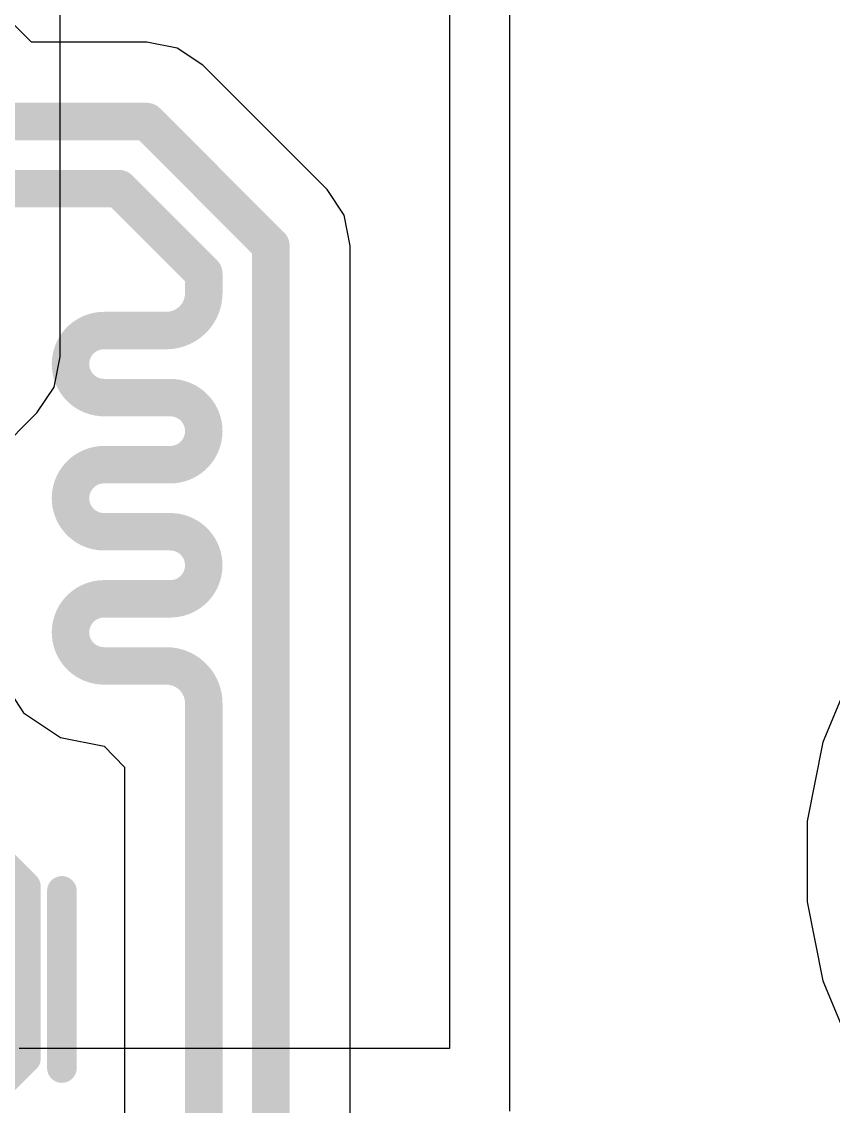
# Model space of a CAD drawing. Header units: inches. Extents: x 0 to 5271, y 0 to 5417.
# Drawn here: x 77.171 to 80.654, y 99.915 to 104.568 of the extents above; entities that cross this region are included whole.
import ezdxf

# ---------------------------------------------------------------- set-up
doc = ezdxf.new("R2010")
doc.units = ezdxf.units.IN
for name, color, linetype in [('Bottom Layer', 5, 'Continuous'), ('Bottom Overlay', 54, 'Continuous'), ('Bottom Paste', 16, 'Continuous'), ('Bottom Solder', 6, 'Continuous'), ('L3_SIG1', 76, 'Continuous'), ('L4_PWR', 90, 'Continuous'), ('L5_GND2', 156, 'Continuous'), ('L6_SIG2', 130, 'Continuous'), ('L7_GND3', 216, 'Continuous'), ('Top Layer', 1, 'Continuous')]:
    doc.layers.add(name, color=color, linetype=linetype)

# ---------------------------------------------------------------- blocks, each defined once
blk = doc.blocks.new('DFN1006_2L__B__D____________B_103')
at = {"layer": 'Bottom Layer'}
for points in [[(-0.525, 0.35), (-0.125, 0.35), (-0.125, -0.35), (-0.525, -0.35)], [(0.125, 0.35), (0.525, 0.35), (0.525, -0.35), (0.125, -0.35)]]:
    blk.add_hatch(color=5, dxfattribs=at).paths.add_polyline_path(points)
at = {"layer": 'Bottom Paste'}
for points in [[(-0.525, 0.35), (-0.125, 0.35), (-0.125, -0.35), (-0.525, -0.35)], [(0.125, 0.35), (0.525, 0.35), (0.525, -0.35), (0.125, -0.35)]]:
    blk.add_hatch(color=16, dxfattribs=at).paths.add_polyline_path(points)
at = {"layer": 'Bottom Solder'}
for points in [[(-0.5758, 0.4008), (-0.0742, 0.4008), (-0.0742, -0.4008), (-0.5758, -0.4008)], [(0.0742, 0.4008), (0.5758, 0.4008), (0.5758, -0.4008), (0.0742, -0.4008)]]:
    blk.add_hatch(color=6, dxfattribs=at).paths.add_polyline_path(points)
at = {"layer": 'Bottom Overlay'}
for points in [[(-0.5283, 0.4691, 0.127, 0.127, 0), (-0.6283, 0.3691, 0.127, 0.127, 0)], [(-0.254, 0.4691, 0.127, 0.127, 0), (-0.5283, 0.4691, 0.127, 0.127, 0)], [(0.5283, 0.4691, 0.127, 0.127, 0), (0.254, 0.4691, 0.127, 0.127, 0)], [(0.6283, 0.3691, 0.127, 0.127, 0), (0.5283, 0.4691, 0.127, 0.127, 0)], [(-0.783, 0.41, 0.127, 0.127, 0), (-0.783, -0.3501, 0.127, 0.127, 0)], [(0.7829, 0.41, 0.127, 0.127, 0), (0.7829, -0.3501, 0.127, 0.127, 0)], [(-0.6283, 0.3691, 0.127, 0.127, 0), (-0.6283, -0.3692, 0.127, 0.127, 0)], [(0.6283, 0.3691, 0.127, 0.127, 0), (0.6283, -0.3692, 0.127, 0.127, 0)], [(-0.5283, -0.4692, 0.127, 0.127, 0), (-0.6283, -0.3692, 0.127, 0.127, 0)], [(0.6283, -0.3692, 0.127, 0.127, 0), (0.5283, -0.4692, 0.127, 0.127, 0)], [(-0.4983, -0.4692, 0.127, 0.127, 0), (-0.5283, -0.4692, 0.127, 0.127, 0)], [(-0.254, -0.4692, 0.127, 0.127, 0), (-0.4983, -0.4692, 0.127, 0.127, 0)], [(0.4983, -0.4692, 0.127, 0.127, 0), (0.254, -0.4692, 0.127, 0.127, 0)], [(0.5283, -0.4692, 0.127, 0.127, 0), (0.4983, -0.4692, 0.127, 0.127, 0)]]:
    blk.add_lwpolyline(points, format="xyseb", dxfattribs=at)
for points in [[(-0.5601, 0.4691, 0.0635, 0.0635, 1), (-0.4966, 0.4691, 0.0635, 0.0635, 1)], [(-0.5601, 0.4691, 0.0635, 0.0635, 1), (-0.4966, 0.4691, 0.0635, 0.0635, 1)], [(-0.2857, 0.4691, 0.0635, 0.0635, 1), (-0.2223, 0.4691, 0.0635, 0.0635, 1)], [(0.2223, 0.4691, 0.0635, 0.0635, 1), (0.2857, 0.4691, 0.0635, 0.0635, 1)], [(0.4966, 0.4691, 0.0635, 0.0635, 1), (0.5601, 0.4691, 0.0635, 0.0635, 1)], [(0.4966, 0.4691, 0.0635, 0.0635, 1), (0.5601, 0.4691, 0.0635, 0.0635, 1)], [(-0.8147, 0.41, 0.0635, 0.0635, 1), (-0.7512, 0.41, 0.0635, 0.0635, 1)], [(0.7512, 0.41, 0.0635, 0.0635, 1), (0.8147, 0.41, 0.0635, 0.0635, 1)], [(-0.6601, 0.3691, 0.0635, 0.0635, 1), (-0.5966, 0.3691, 0.0635, 0.0635, 1)], [(-0.6601, 0.3691, 0.0635, 0.0635, 1), (-0.5966, 0.3691, 0.0635, 0.0635, 1)], [(0.5966, 0.3691, 0.0635, 0.0635, 1), (0.6601, 0.3691, 0.0635, 0.0635, 1)], [(0.5966, 0.3691, 0.0635, 0.0635, 1), (0.6601, 0.3691, 0.0635, 0.0635, 1)], [(-0.8147, -0.3501, 0.0635, 0.0635, 1), (-0.7512, -0.3501, 0.0635, 0.0635, 1)], [(-0.6601, -0.3692, 0.0635, 0.0635, 1), (-0.5966, -0.3692, 0.0635, 0.0635, 1)], [(-0.6601, -0.3692, 0.0635, 0.0635, 1), (-0.5966, -0.3692, 0.0635, 0.0635, 1)], [(0.5966, -0.3692, 0.0635, 0.0635, 1), (0.6601, -0.3692, 0.0635, 0.0635, 1)], [(0.5966, -0.3692, 0.0635, 0.0635, 1), (0.6601, -0.3692, 0.0635, 0.0635, 1)], [(0.7512, -0.3501, 0.0635, 0.0635, 1), (0.8147, -0.3501, 0.0635, 0.0635, 1)], [(-0.5601, -0.4692, 0.0635, 0.0635, 1), (-0.4966, -0.4692, 0.0635, 0.0635, 1)], [(-0.5601, -0.4692, 0.0635, 0.0635, 1), (-0.4966, -0.4692, 0.0635, 0.0635, 1)], [(-0.5301, -0.4692, 0.0635, 0.0635, 1), (-0.4666, -0.4692, 0.0635, 0.0635, 1)], [(-0.5301, -0.4692, 0.0635, 0.0635, 1), (-0.4666, -0.4692, 0.0635, 0.0635, 1)], [(-0.2857, -0.4692, 0.0635, 0.0635, 1), (-0.2223, -0.4692, 0.0635, 0.0635, 1)], [(0.2223, -0.4692, 0.0635, 0.0635, 1), (0.2857, -0.4692, 0.0635, 0.0635, 1)], [(0.4666, -0.4692, 0.0635, 0.0635, 1), (0.5301, -0.4692, 0.0635, 0.0635, 1)], [(0.4666, -0.4692, 0.0635, 0.0635, 1), (0.5301, -0.4692, 0.0635, 0.0635, 1)], [(0.4966, -0.4692, 0.0635, 0.0635, 1), (0.5601, -0.4692, 0.0635, 0.0635, 1)], [(0.4966, -0.4692, 0.0635, 0.0635, 1), (0.5601, -0.4692, 0.0635, 0.0635, 1)]]:
    blk.add_lwpolyline(points, format="xyseb", close=True, dxfattribs=at)

msp = doc.modelspace()

# ---------------------------------------------------------------- linework, layer by layer
at = {"layer": 'Bottom Layer'}
for p, q in [((77.2132, 104.4809), (76.9508, 104.7433)), ((77.7076, 104.4809), (77.2132, 104.4809)), ((77.8381, 104.455), (77.7076, 104.4809)), ((77.7076, 104.4809), (77.7076, 104.4809)), ((77.9487, 104.3811), (77.8381, 104.455)), ((78.4814, 103.8483), (77.9487, 104.3811)), ((78.4815, 103.8483), (78.4814, 103.8483)), ((78.5554, 103.7377), (78.4815, 103.8483)), ((78.5813, 103.6072), (78.5554, 103.7377)), ((78.5813, 99.7643), (78.5813, 103.6072)), ((80.7416, 101.7958), (80.6094, 101.4766)), ((77.074, 101.7616), (77.1797, 101.6034)), ((77.1797, 101.6034), (77.3379, 101.4977)), ((77.3379, 101.4977), (77.5245, 101.4606)), ((77.5245, 101.4606), (77.6117, 101.3697)), ((80.6094, 101.4766), (80.542, 101.1378)), ((77.6117, 101.3697), (77.6117, 99.4931)), ((80.542, 101.1378), (80.542, 100.7923)), ((80.542, 100.7923), (80.6094, 100.4534)), ((80.6094, 100.4534), (80.7416, 100.1342))]:
    msp.add_line(p, q, dxfattribs=at)
for points in [[(77.0719, 104.14, 0.1608, 0.1608, 0), (77.7076, 104.14, 0.1608, 0.1608, 0)], [(77.7076, 104.14, 0.1608, 0.1608, 0), (78.2404, 103.6072, 0.1608, 0.1608, 0)], [(76.9527, 103.8522, 0.1608, 0.1608, 0), (77.5884, 103.8522, 0.1608, 0.1608, 0)], [(77.5884, 103.8522, 0.1608, 0.1608, 0), (77.7572, 103.6834, 0.1608, 0.1608, 0)], [(77.7572, 103.6834, 0.1608, 0.1608, 0), (77.9526, 103.488, 0.1608, 0.1608, 0)], [(78.2404, 98.6663, 0.1608, 0.1608, 0), (78.2404, 103.6072, 0.1608, 0.1608, 0)], [(77.9526, 103.404, 0.1608, 0.1608, 0), (77.9526, 103.488, 0.1608, 0.1608, 0)], [(77.9526, 103.404, 0.1608, 0.1608, -0.414214), (77.7918, 103.2432, 0.1608, 0.1608, 0)], [(77.3807, 103.0994, 0.1608, 0.1608, -0.414214), (77.5245, 103.2432, 0.1608, 0.1608, 0)], [(77.5245, 103.2432, 0.1608, 0.1608, 0), (77.7918, 103.2432, 0.1608, 0.1608, 0)], [(77.3807, 103.0994, 0.1608, 0.1608, 0), (77.3807, 103.0994, 0.1608, 0.1608, 0)], [(77.5245, 102.9555, 0.1608, 0.1608, -0.414214), (77.3807, 103.0994, 0.1608, 0.1608, 0)], [(77.5245, 102.9555, 0.1608, 0.1608, 0), (77.8087, 102.9555, 0.1608, 0.1608, 0)], [(77.8087, 102.9555, 0.1608, 0.1608, -0.414214), (77.9526, 102.8116, 0.1608, 0.1608, 0)], [(77.9526, 102.8116, 0.1608, 0.1608, -0.414214), (77.8087, 102.6677, 0.1608, 0.1608, 0)], [(77.9526, 102.8116, 0.1608, 0.1608, 0), (77.9526, 102.8116, 0.1608, 0.1608, 0)], [(77.3807, 102.5238, 0.1608, 0.1608, -0.414214), (77.5245, 102.6677, 0.1608, 0.1608, 0)], [(77.5245, 102.6677, 0.1608, 0.1608, 0), (77.8087, 102.6677, 0.1608, 0.1608, 0)], [(77.3807, 102.5238, 0.1608, 0.1608, 0), (77.3807, 102.5238, 0.1608, 0.1608, 0)], [(77.5245, 102.3799, 0.1608, 0.1608, -0.414214), (77.3807, 102.5238, 0.1608, 0.1608, 0)], [(77.5245, 102.3799, 0.1608, 0.1608, 0), (77.8087, 102.3799, 0.1608, 0.1608, 0)], [(77.8087, 102.3799, 0.1608, 0.1608, -0.414214), (77.9526, 102.236, 0.1608, 0.1608, 0)], [(77.9526, 102.236, 0.1608, 0.1608, -0.414214), (77.8087, 102.0921, 0.1608, 0.1608, 0)], [(77.9526, 102.236, 0.1608, 0.1608, 0), (77.9526, 102.236, 0.1608, 0.1608, 0)], [(77.3807, 101.9482, 0.1608, 0.1608, -0.414214), (77.5245, 102.0921, 0.1608, 0.1608, 0)], [(77.5245, 102.0921, 0.1608, 0.1608, 0), (77.8087, 102.0921, 0.1608, 0.1608, 0)], [(77.3807, 101.9482, 0.1608, 0.1608, 0), (77.3807, 101.9482, 0.1608, 0.1608, 0)], [(77.5245, 101.8043, 0.1608, 0.1608, -0.414214), (77.3807, 101.9482, 0.1608, 0.1608, 0)], [(77.5245, 101.8043, 0.1608, 0.1608, 0), (77.7918, 101.8043, 0.1608, 0.1608, 0)], [(77.7918, 101.8043, 0.1608, 0.1608, -0.414214), (77.9526, 101.6436, 0.1608, 0.1608, 0)], [(77.9526, 101.3397, 0.1608, 0.1608, 0), (77.9526, 101.6436, 0.1608, 0.1608, 0)], [(77.9526, 98.5471, 0.1608, 0.1608, 0), (77.9526, 101.3397, 0.1608, 0.1608, 0)]]:
    msp.add_lwpolyline(points, format="xyseb", dxfattribs=at)
for points in [[(77.6674, 104.14, 0.0804, 0.0804, 1), (77.7478, 104.14, 0.0804, 0.0804, 1)], [(77.6674, 104.14, 0.0804, 0.0804, 1), (77.7478, 104.14, 0.0804, 0.0804, 1)], [(77.5482, 103.8522, 0.0804, 0.0804, 1), (77.6286, 103.8522, 0.0804, 0.0804, 1)], [(77.5482, 103.8522, 0.0804, 0.0804, 1), (77.6286, 103.8522, 0.0804, 0.0804, 1)], [(77.717, 103.6834, 0.0804, 0.0804, 1), (77.7974, 103.6834, 0.0804, 0.0804, 1)], [(77.717, 103.6834, 0.0804, 0.0804, 1), (77.7974, 103.6834, 0.0804, 0.0804, 1)], [(78.2002, 103.6072, 0.0804, 0.0804, 1), (78.2806, 103.6072, 0.0804, 0.0804, 1)], [(78.2002, 103.6072, 0.0804, 0.0804, 1), (78.2806, 103.6072, 0.0804, 0.0804, 1)], [(77.9124, 103.488, 0.0804, 0.0804, 1), (77.9928, 103.488, 0.0804, 0.0804, 1)], [(77.9124, 103.488, 0.0804, 0.0804, 1), (77.9928, 103.488, 0.0804, 0.0804, 1)], [(77.9124, 103.404, 0.0804, 0.0804, 1), (77.9928, 103.404, 0.0804, 0.0804, 1)], [(77.9124, 103.404, 0.0804, 0.0804, 1), (77.9928, 103.404, 0.0804, 0.0804, 1)], [(77.4843, 103.2432, 0.0804, 0.0804, 1), (77.5647, 103.2432, 0.0804, 0.0804, 1)], [(77.4843, 103.2432, 0.0804, 0.0804, 1), (77.5647, 103.2432, 0.0804, 0.0804, 1)], [(77.7516, 103.2432, 0.0804, 0.0804, 1), (77.832, 103.2432, 0.0804, 0.0804, 1)], [(77.7516, 103.2432, 0.0804, 0.0804, 1), (77.832, 103.2432, 0.0804, 0.0804, 1)], [(77.3405, 103.0994, 0.0804, 0.0804, 1), (77.4209, 103.0994, 0.0804, 0.0804, 1)], [(77.3405, 103.0994, 0.0804, 0.0804, 1), (77.4209, 103.0994, 0.0804, 0.0804, 1)], [(77.3405, 103.0994, 0.0804, 0.0804, 1), (77.4209, 103.0994, 0.0804, 0.0804, 1)], [(77.3405, 103.0994, 0.0804, 0.0804, 1), (77.4209, 103.0994, 0.0804, 0.0804, 1)], [(77.4843, 102.9555, 0.0804, 0.0804, 1), (77.5647, 102.9555, 0.0804, 0.0804, 1)], [(77.4843, 102.9555, 0.0804, 0.0804, 1), (77.5647, 102.9555, 0.0804, 0.0804, 1)], [(77.7685, 102.9555, 0.0804, 0.0804, 1), (77.8489, 102.9555, 0.0804, 0.0804, 1)], [(77.7685, 102.9555, 0.0804, 0.0804, 1), (77.8489, 102.9555, 0.0804, 0.0804, 1)], [(77.9124, 102.8116, 0.0804, 0.0804, 1), (77.9928, 102.8116, 0.0804, 0.0804, 1)], [(77.9124, 102.8116, 0.0804, 0.0804, 1), (77.9928, 102.8116, 0.0804, 0.0804, 1)], [(77.9124, 102.8116, 0.0804, 0.0804, 1), (77.9928, 102.8116, 0.0804, 0.0804, 1)], [(77.9124, 102.8116, 0.0804, 0.0804, 1), (77.9928, 102.8116, 0.0804, 0.0804, 1)], [(77.4843, 102.6677, 0.0804, 0.0804, 1), (77.5647, 102.6677, 0.0804, 0.0804, 1)], [(77.4843, 102.6677, 0.0804, 0.0804, 1), (77.5647, 102.6677, 0.0804, 0.0804, 1)], [(77.7685, 102.6677, 0.0804, 0.0804, 1), (77.8489, 102.6677, 0.0804, 0.0804, 1)], [(77.7685, 102.6677, 0.0804, 0.0804, 1), (77.8489, 102.6677, 0.0804, 0.0804, 1)], [(77.3405, 102.5238, 0.0804, 0.0804, 1), (77.4209, 102.5238, 0.0804, 0.0804, 1)], [(77.3405, 102.5238, 0.0804, 0.0804, 1), (77.4209, 102.5238, 0.0804, 0.0804, 1)], [(77.3405, 102.5238, 0.0804, 0.0804, 1), (77.4209, 102.5238, 0.0804, 0.0804, 1)], [(77.3405, 102.5238, 0.0804, 0.0804, 1), (77.4209, 102.5238, 0.0804, 0.0804, 1)], [(77.4843, 102.3799, 0.0804, 0.0804, 1), (77.5647, 102.3799, 0.0804, 0.0804, 1)], [(77.4843, 102.3799, 0.0804, 0.0804, 1), (77.5647, 102.3799, 0.0804, 0.0804, 1)], [(77.7685, 102.3799, 0.0804, 0.0804, 1), (77.8489, 102.3799, 0.0804, 0.0804, 1)], [(77.7685, 102.3799, 0.0804, 0.0804, 1), (77.8489, 102.3799, 0.0804, 0.0804, 1)], [(77.9124, 102.236, 0.0804, 0.0804, 1), (77.9928, 102.236, 0.0804, 0.0804, 1)], [(77.9124, 102.236, 0.0804, 0.0804, 1), (77.9928, 102.236, 0.0804, 0.0804, 1)], [(77.9124, 102.236, 0.0804, 0.0804, 1), (77.9928, 102.236, 0.0804, 0.0804, 1)], [(77.9124, 102.236, 0.0804, 0.0804, 1), (77.9928, 102.236, 0.0804, 0.0804, 1)], [(77.4843, 102.0921, 0.0804, 0.0804, 1), (77.5647, 102.0921, 0.0804, 0.0804, 1)], [(77.4843, 102.0921, 0.0804, 0.0804, 1), (77.5647, 102.0921, 0.0804, 0.0804, 1)], [(77.7685, 102.0921, 0.0804, 0.0804, 1), (77.8489, 102.0921, 0.0804, 0.0804, 1)], [(77.7685, 102.0921, 0.0804, 0.0804, 1), (77.8489, 102.0921, 0.0804, 0.0804, 1)], [(77.3405, 101.9482, 0.0804, 0.0804, 1), (77.4209, 101.9482, 0.0804, 0.0804, 1)], [(77.3405, 101.9482, 0.0804, 0.0804, 1), (77.4209, 101.9482, 0.0804, 0.0804, 1)], [(77.3405, 101.9482, 0.0804, 0.0804, 1), (77.4209, 101.9482, 0.0804, 0.0804, 1)], [(77.3405, 101.9482, 0.0804, 0.0804, 1), (77.4209, 101.9482, 0.0804, 0.0804, 1)], [(77.4843, 101.8043, 0.0804, 0.0804, 1), (77.5647, 101.8043, 0.0804, 0.0804, 1)], [(77.4843, 101.8043, 0.0804, 0.0804, 1), (77.5647, 101.8043, 0.0804, 0.0804, 1)], [(77.7516, 101.8043, 0.0804, 0.0804, 1), (77.832, 101.8043, 0.0804, 0.0804, 1)], [(77.7516, 101.8043, 0.0804, 0.0804, 1), (77.832, 101.8043, 0.0804, 0.0804, 1)], [(77.9124, 101.6436, 0.0804, 0.0804, 1), (77.9928, 101.6436, 0.0804, 0.0804, 1)], [(77.9124, 101.6436, 0.0804, 0.0804, 1), (77.9928, 101.6436, 0.0804, 0.0804, 1)], [(77.9124, 101.3397, 0.0804, 0.0804, 1), (77.9928, 101.3397, 0.0804, 0.0804, 1)], [(77.9124, 101.3397, 0.0804, 0.0804, 1), (77.9928, 101.3397, 0.0804, 0.0804, 1)]]:
    msp.add_lwpolyline(points, format="xyseb", close=True, dxfattribs=at)
at = {"layer": 'L3_SIG1'}
for p, q in [((80.7416, 101.7958), (80.6094, 101.4766)), ((80.6094, 101.4766), (80.542, 101.1378)), ((80.542, 101.1378), (80.542, 100.7923)), ((80.542, 100.7923), (80.6094, 100.4534)), ((80.6094, 100.4534), (80.7416, 100.1342))]:
    msp.add_line(p, q, dxfattribs=at)
at = {"layer": 'L4_PWR'}
for p, q in [((79.0074, 108.1694), (79.0074, 102.1716)), ((79.2664, 102.1716), (79.2664, 108.1694)), ((79.0074, 102.1716), (79.0074, 100.1633)), ((79.2664, 100.1633), (79.2664, 102.1716)), ((80.7416, 101.7958), (80.6094, 101.4766)), ((80.6094, 101.4766), (80.542, 101.1378)), ((80.542, 101.1378), (80.542, 100.7923)), ((80.542, 100.7923), (80.6094, 100.4534)), ((80.6094, 100.4534), (80.7416, 100.1342)), ((79.0074, 100.1633), (77.161, 100.1633)), ((79.2664, 99.8945), (79.2664, 100.1633))]:
    msp.add_line(p, q, dxfattribs=at)
at = {"layer": 'L5_GND2'}
for p, q in [((80.7416, 101.7958), (80.6094, 101.4766)), ((80.6094, 101.4766), (80.542, 101.1378)), ((80.542, 101.1378), (80.542, 100.7923)), ((80.542, 100.7923), (80.6094, 100.4534)), ((80.6094, 100.4534), (80.7416, 100.1342))]:
    msp.add_line(p, q, dxfattribs=at)
at = {"layer": 'L6_SIG2'}
for p, q in [((80.7416, 101.7958), (80.6094, 101.4766)), ((80.6094, 101.4766), (80.542, 101.1378)), ((80.542, 101.1378), (80.542, 100.7923)), ((80.542, 100.7923), (80.6094, 100.4534)), ((80.6094, 100.4534), (80.7416, 100.1342))]:
    msp.add_line(p, q, dxfattribs=at)
at = {"layer": 'L7_GND3'}
for p, q in [((80.7416, 101.7958), (80.6094, 101.4766)), ((80.6094, 101.4766), (80.542, 101.1378)), ((80.542, 101.1378), (80.542, 100.7923)), ((80.542, 100.7923), (80.6094, 100.4534)), ((80.6094, 100.4534), (80.7416, 100.1342))]:
    msp.add_line(p, q, dxfattribs=at)
at = {"layer": 'Top Layer'}
for p, q in [((77.3367, 103.131), (77.3367, 106.9032)), ((77.3108, 103.0005), (77.3367, 103.131)), ((77.3367, 103.131), (77.3367, 103.131)), ((77.2369, 102.8899), (77.3108, 103.0005)), ((76.2831, 101.9361), (77.2369, 102.8899)), ((77.2369, 102.8899), (77.2369, 102.8899)), ((80.7416, 101.7958), (80.6094, 101.4766)), ((80.6094, 101.4766), (80.542, 101.1378)), ((80.542, 101.1378), (80.542, 100.7923)), ((80.542, 100.7923), (80.6094, 100.4534)), ((80.6094, 100.4534), (80.7416, 100.1342))]:
    msp.add_line(p, q, dxfattribs=at)

# ---------------------------------------------------------------- block references
at = {"rotation": 180}
msp.add_blockref('DFN1006_2L__B__D____________B_103', (76.5608, 100.489), dxfattribs=at)

doc.saveas('drawing.dxf')
